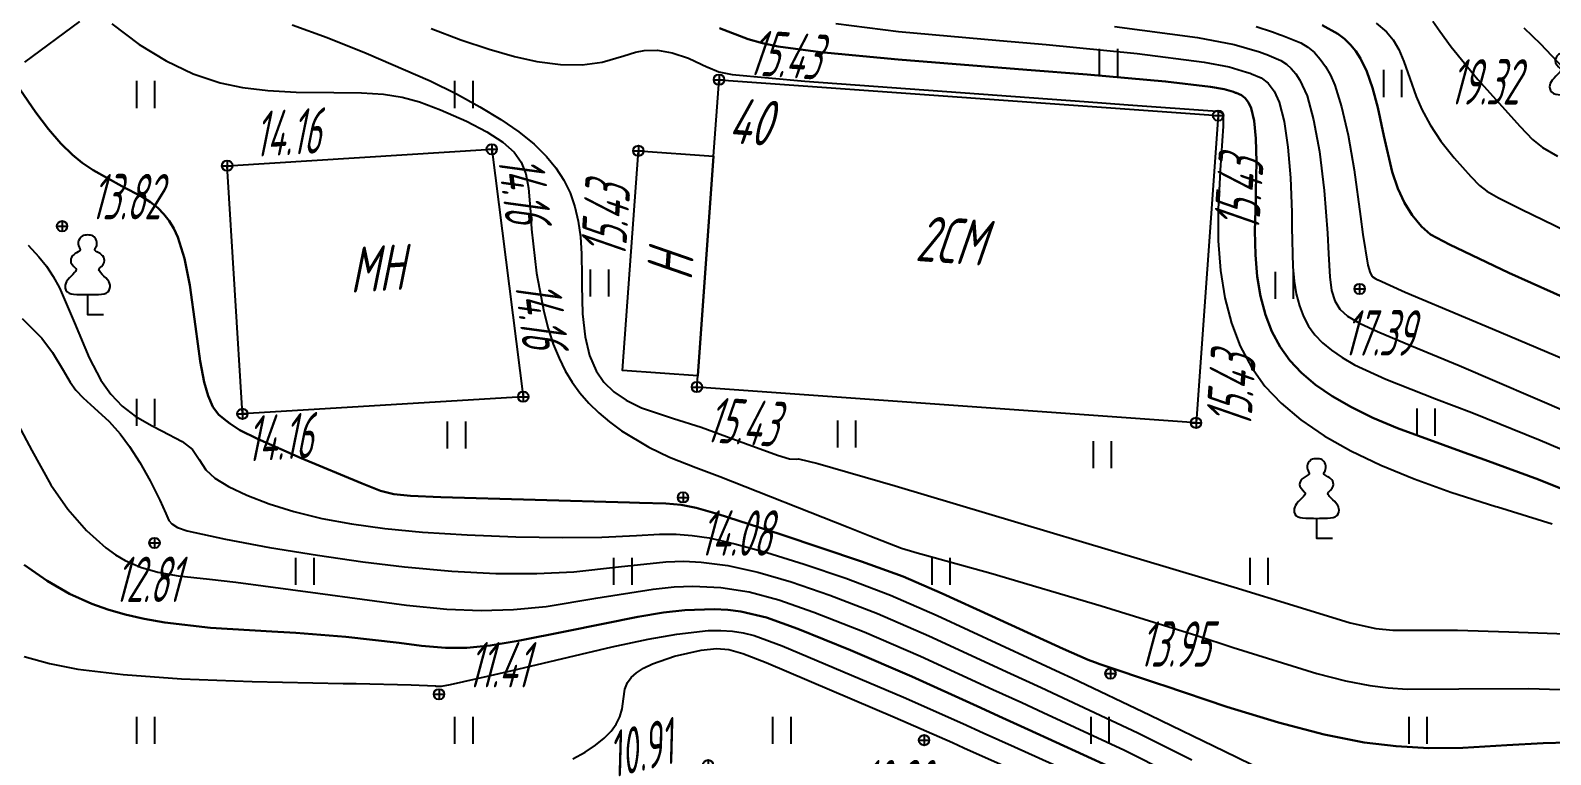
# Model space of a CAD drawing. Extents: x 1233805 to 1234355, y 654698 to 655114.
# Drawn here: x 1234131.59 to 1234165.05, y 655054.87 to 655070.82 of the extents above; entities that cross this region are included whole.
import ezdxf

# ---------------------------------------------------------------- set-up
doc = ezdxf.new("R2010")
doc.units = 0
doc.linetypes.add('ИИDash_15_15', pattern=[3, 1.5, -1.5])
for name, color, linetype, lineweight in [('ИИ_ГОРИЗОНТАЛИ_ОСН', 32, 'Continuous', 25), ('ИИ_ГОРИЗОНТАЛИ_УТОЛЩ', 32, 'Continuous', 30), ('ИИ_ДОРОГИ_АД', 7, 'Continuous', 25), ('ИИ_ОТМЕТКИ', 7, 'Continuous', 25), ('ИИ_СТРОЕНИЕ', 7, 'Continuous', 25), ('ИИ_УГОДЬЯ', 7, 'Continuous', 25)]:
    doc.layers.add(name, color=color, linetype=linetype, lineweight=lineweight)
doc.styles.add('VNIPISIMPLEXCUR', font='simplex.shx', dxfattribs={"width": 0.8, "oblique": 15})
doc.styles.add('ГОСТ 2.304 КУРСИВ', font='cs_gost2304.shx', dxfattribs={"oblique": 15})

# ---------------------------------------------------------------- blocks, each defined once
blk = doc.blocks.new('ИИ05401')
at = {"color": 0, "linetype": 'Continuous', "lineweight": 25}
for points in [[(-0.4, 1.2), (-0.4, 0)], [(0.4, 1.2), (0.4, 0)]]:
    blk.add_lwpolyline(points, dxfattribs=at)
blk = doc.blocks.new('ИИ053881')
at = {"color": 0, "linetype": 'Continuous', "lineweight": 25}
blk.add_lwpolyline([(0, 0.875), (0.129, 0.876), (0.342, 0.878), (0.479, 0.882), (0.614, 0.891), (0.726, 0.907), (0.816, 0.94), (0.906, 1), (0.956, 1.071), (0.983, 1.151), (0.991, 1.231), (0.986, 1.295), (0.963, 1.379), (0.932, 1.445), (0.884, 1.516), (0.798, 1.61), (0.719, 1.692), (0.646, 1.766), (0.575, 1.842), (0.536, 1.889), (0.511, 1.929), (0.501, 1.967), (0.504, 1.992), (0.518, 2.017), (0.545, 2.049), (0.608, 2.115), (0.679, 2.198), (0.732, 2.29), (0.745, 2.372), (0.736, 2.444), (0.709, 2.515), (0.672, 2.575), (0.633, 2.617), (0.596, 2.646), (0.548, 2.678), (0.495, 2.709), (0.408, 2.76), (0.363, 2.789), (0.336, 2.812), (0.324, 2.831), (0.321, 2.846), (0.325, 2.865), (0.335, 2.89), (0.353, 2.928), (0.372, 2.968), (0.4, 3.034), (0.413, 3.103), (0.412, 3.19), (0.398, 3.247), (0.363, 3.319), (0.32, 3.377), (0.284, 3.414), (0.246, 3.444), (0.181, 3.476), (0.125, 3.489), (0.07, 3.496), (0, 3.5), (-0.07, 3.496), (-0.125, 3.489), (-0.181, 3.476), (-0.246, 3.444), (-0.284, 3.414), (-0.32, 3.377), (-0.363, 3.319), (-0.398, 3.247), (-0.412, 3.19), (-0.413, 3.103), (-0.4, 3.034), (-0.372, 2.968), (-0.353, 2.928), (-0.335, 2.89), (-0.325, 2.865), (-0.321, 2.846), (-0.324, 2.831), (-0.336, 2.812), (-0.363, 2.789), (-0.408, 2.76), (-0.495, 2.709), (-0.548, 2.678), (-0.596, 2.646), (-0.633, 2.617), (-0.672, 2.575), (-0.709, 2.515), (-0.736, 2.444), (-0.745, 2.372), (-0.732, 2.29), (-0.679, 2.198), (-0.608, 2.115), (-0.545, 2.049), (-0.518, 2.017), (-0.504, 1.992), (-0.501, 1.967), (-0.511, 1.929), (-0.536, 1.889), (-0.575, 1.842), (-0.646, 1.766), (-0.719, 1.692), (-0.798, 1.61), (-0.884, 1.516), (-0.932, 1.445), (-0.963, 1.379), (-0.986, 1.295), (-0.991, 1.231), (-0.983, 1.151), (-0.956, 1.071), (-0.906, 1), (-0.816, 0.94), (-0.726, 0.907), (-0.614, 0.891), (-0.479, 0.882), (-0.342, 0.878), (-0.129, 0.876)], close=True, dxfattribs=at)
blk.add_lwpolyline([(0, 0.875), (0, 0), (0.7, 0)], dxfattribs=at)
blk = doc.blocks.new('PICKET')
at = {"color": 0, "linetype": 'Continuous', "lineweight": 25}
for p, q in [((-0.23, 0), (0.23, 0)), ((0, 0.23), (0, -0.23))]:
    blk.add_line(p, q, dxfattribs=at)
blk.add_circle((0, 0), 0.23, dxfattribs=at)
at = {"color": 0, "linetype": 'Continuous', "style": 'VNIPISIMPLEXCUR', "oblique": 15, "width": 0.8}
blk.add_attdef('OTMETKA', (1.25, 0.3), '', height=2, dxfattribs=at)
at = {"color": 8, "linetype": 'Continuous', "style": 'VNIPISIMPLEXCUR', "oblique": 15, "width": 0.8, "flags": 1}
blk.add_attdef('NOMER', (1.25, -2.7), '', height=2, dxfattribs=at)

msp = doc.modelspace()

# ---------------------------------------------------------------- linework, layer by layer
at = {"layer": 'ИИ_ГОРИЗОНТАЛИ_ОСН', "flags": 128}
for points, elevation in [([(1234133.387, 655070.962), (1234133.985, 655070.512), (1234134.581, 655070.146), (1234135.176, 655069.864), (1234135.767, 655069.667), (1234136.257, 655069.564), (1234136.814, 655069.496), (1234137.441, 655069.461), (1234138.266, 655069.451), (1234138.875, 655069.445), (1234139.362, 655069.413), (1234139.774, 655069.347), (1234140.155, 655069.243), (1234140.615, 655069.068), (1234141.188, 655068.819), (1234141.638, 655068.587), (1234141.988, 655068.36), (1234142.238, 655068.138), (1234142.394, 655067.919), (1234142.495, 655067.663), (1234142.554, 655067.343), (1234142.596, 655066.821), (1234142.623, 655066.44), (1234142.73, 655065.473), (1234142.889, 655064.63), (1234142.988, 655064.255), (1234143.1, 655063.912), (1234143.226, 655063.601), (1234143.363, 655063.323), (1234143.513, 655063.076), (1234143.686, 655062.84), (1234143.882, 655062.615), (1234144.1, 655062.4), (1234144.339, 655062.198), (1234144.6, 655062.005), (1234145.205, 655061.642), (1234145.654, 655061.423), (1234146.237, 655061.195), (1234146.767, 655060.995), (1234149.59, 655059.882), (1234150.063, 655059.694), (1234150.765, 655059.419), (1234151.036, 655059.337), (1234151.052, 655059.333), (1234152.727, 655058.868), (1234155.156, 655058.147), (1234157.261, 655057.494), (1234158.064, 655057.235), (1234159.905, 655056.662), (1234160.533, 655056.502), (1234161.07, 655056.396), (1234161.47, 655056.345), (1234161.889, 655056.317), (1234163.03, 655056.32), (1234164.56, 655056.33), (1234165.954, 655056.289)], 14.5), ([(1234137.354, 655070.945), (1234138.125, 655070.66), (1234138.984, 655070.318), (1234140.386, 655069.707), (1234140.967, 655069.421), (1234141.484, 655069.14), (1234141.943, 655068.861), (1234142.34, 655068.586), (1234142.676, 655068.313), (1234142.951, 655068.043), (1234143.156, 655067.792), (1234143.328, 655067.524), (1234143.467, 655067.24), (1234143.575, 655066.936), (1234143.65, 655066.619), (1234143.699, 655066.275), (1234143.722, 655065.898), (1234143.726, 655065.401), (1234143.725, 655065.206), (1234143.745, 655064.579), (1234143.801, 655064.073), (1234143.898, 655063.66), (1234144.039, 655063.327), (1234144.209, 655063.078), (1234144.43, 655062.862), (1234144.704, 655062.676), (1234145.04, 655062.513), (1234145.741, 655062.275), (1234146.35, 655062.081), (1234147.326, 655061.725), (1234148.031, 655061.466), (1234148.298, 655061.389), (1234148.45, 655061.381), (1234148.498, 655061.384), (1234148.922, 655061.285), (1234150.621, 655060.789), (1234158.082, 655058.561), (1234159.469, 655058.133), (1234160.638, 655057.779), (1234161.198, 655057.649), (1234161.576, 655057.612), (1234162.121, 655057.611), (1234162.996, 655057.611), (1234164.124, 655057.575), (1234165.609, 655057.529)], 15), ([(1234140.41, 655070.859), (1234141.068, 655070.612), (1234141.687, 655070.405), (1234142.247, 655070.245), (1234142.734, 655070.135), (1234143.259, 655070.066), (1234143.736, 655070.062), (1234144.171, 655070.123), (1234144.65, 655070.259), (1234144.91, 655070.339), (1234145.097, 655070.376), (1234145.391, 655070.382), (1234145.718, 655070.324), (1234146.073, 655070.205), (1234146.491, 655070.013), (1234146.501, 655070.008), (1234146.741, 655069.906), (1234147.032, 655069.847), (1234148.632, 655069.704), (1234154.784, 655069.254), (1234155.753, 655069.184), (1234157.708, 655069.038), (1234157.781, 655069.022), (1234157.788, 655069.02), (1234157.79, 655069.019), (1234157.837, 655068.971), (1234157.838, 655068.713), (1234157.776, 655067.744), (1234157.775, 655067.723), (1234157.73, 655066.881), (1234157.732, 655066.184), (1234157.78, 655065.534), (1234157.875, 655064.934), (1234158.021, 655064.375), (1234158.217, 655063.864), (1234158.463, 655063.402), (1234158.758, 655062.989), (1234159.116, 655062.609), (1234159.551, 655062.244), (1234160.063, 655061.894), (1234160.652, 655061.56), (1234161.308, 655061.245), (1234162.042, 655060.943), (1234162.85, 655060.655), (1234163.844, 655060.339), (1234163.878, 655060.329), (1234165.083, 655059.952)], 15.5), ([(1234149.319, 655070.972), (1234150.699, 655070.798), (1234152.92, 655070.595), (1234153.947, 655070.507), (1234155.946, 655070.308), (1234157.42, 655070.119), (1234157.974, 655070.016), (1234158.355, 655069.903), (1234158.435, 655069.875), (1234158.466, 655069.865), (1234158.677, 655069.777), (1234158.833, 655069.656), (1234158.964, 655069.479), (1234159.07, 655069.241), (1234159.181, 655068.817), (1234159.267, 655068.252), (1234159.325, 655067.571), (1234159.35, 655066.817), (1234159.351, 655066.48), (1234159.37, 655065.616), (1234159.401, 655065.298), (1234159.449, 655065.017), (1234159.518, 655064.756), (1234159.609, 655064.521), (1234159.722, 655064.308), (1234159.859, 655064.118), (1234160.023, 655063.944), (1234160.221, 655063.778), (1234160.456, 655063.617), (1234160.734, 655063.458), (1234161.422, 655063.139), (1234162.535, 655062.703), (1234163.316, 655062.404), (1234164.817, 655061.795), (1234166.981, 655060.878)], 16.5), ([(1234155.446, 655070.904), (1234157.276, 655070.66), (1234158.085, 655070.509), (1234158.642, 655070.344), (1234158.759, 655070.302), (1234158.803, 655070.287), (1234159.112, 655070.159), (1234159.232, 655070.079), (1234159.339, 655069.983), (1234159.44, 655069.864), (1234159.531, 655069.724), (1234159.686, 655069.376), (1234159.831, 655068.852), (1234159.957, 655068.154), (1234160.062, 655067.295), (1234160.136, 655066.353), (1234160.159, 655065.901), (1234160.187, 655065.395), (1234160.228, 655065.093), (1234160.299, 655064.863), (1234160.409, 655064.682), (1234160.578, 655064.527), (1234160.838, 655064.373), (1234161.234, 655064.19), (1234161.984, 655063.877), (1234163.035, 655063.441), (1234165.494, 655062.384)], 17), ([(1234158.57, 655070.905), (1234158.929, 655070.784), (1234159.083, 655070.729), (1234159.148, 655070.708), (1234159.551, 655070.544), (1234159.707, 655070.447), (1234159.847, 655070.331), (1234159.977, 655070.189), (1234160.095, 655070.023), (1234160.201, 655069.833), (1234160.296, 655069.617), (1234160.448, 655069.139), (1234160.59, 655068.514), (1234160.721, 655067.749), (1234160.862, 655066.723), (1234160.914, 655066.327), (1234161.025, 655065.653), (1234161.072, 655065.482), (1234161.117, 655065.404), (1234161.197, 655065.353), (1234161.245, 655065.329), (1234161.252, 655065.326), (1234161.845, 655065.058), (1234163.172, 655064.498), (1234163.764, 655064.251), (1234167.492, 655062.674)], 17.5), ([(1234161.208, 655070.981), (1234161.435, 655070.788), (1234161.578, 655070.612), (1234161.703, 655070.396), (1234161.816, 655070.137), (1234161.949, 655069.759), (1234162.087, 655069.366), (1234162.209, 655069.08), (1234162.394, 655068.741), (1234162.634, 655068.383), (1234162.926, 655068.01), (1234163.288, 655067.601), (1234163.479, 655067.405), (1234163.646, 655067.278), (1234163.899, 655067.133), (1234164.397, 655066.883), (1234166.376, 655065.921)], 18.5), ([(1234162.456, 655071.025), (1234162.611, 655070.804), (1234162.856, 655070.457), (1234163.447, 655069.736), (1234164.373, 655068.7), (1234164.646, 655068.416), (1234164.871, 655068.24), (1234165.199, 655068.051)], 19), ([(1234164.455, 655070.877), (1234164.827, 655070.523), (1234165.68, 655069.613)], 19.5), ([(1234131.54, 655066.093), (1234131.781, 655065.832), (1234131.947, 655065.626), (1234132.095, 655065.404), (1234132.231, 655065.152), (1234132.563, 655064.378), (1234132.887, 655063.611), (1234133.142, 655063.12), (1234133.362, 655062.808), (1234133.613, 655062.546), (1234133.9, 655062.327), (1234134.269, 655062.116), (1234134.487, 655062.005), (1234134.931, 655061.769), (1234135.163, 655061.59), (1234135.308, 655061.372), (1234135.455, 655061.141), (1234135.65, 655060.959), (1234135.95, 655060.774), (1234136.358, 655060.583), (1234136.847, 655060.396), (1234137.387, 655060.228), (1234138.003, 655060.075), (1234138.658, 655059.952), (1234139.389, 655059.853), (1234140.222, 655059.775), (1234141.205, 655059.712), (1234142.274, 655059.67), (1234143.301, 655059.652), (1234144.167, 655059.661), (1234144.932, 655059.699), (1234145.439, 655059.725), (1234145.803, 655059.725), (1234146.158, 655059.699), (1234146.528, 655059.644), (1234147.097, 655059.518), (1234147.796, 655059.326), (1234148.618, 655059.069), (1234149.535, 655058.757), (1234150.523, 655058.385), (1234151.549, 655057.935), (1234153.636, 655056.969), (1234154.256, 655056.68), (1234154.509, 655056.563), (1234156.231, 655055.745), (1234157.867, 655054.949), (1234160.216, 655053.809)], 13.5), ([(1234131.414, 655064.478), (1234131.841, 655064.04), (1234132.075, 655063.731), (1234132.313, 655063.337), (1234132.469, 655063.074), (1234132.595, 655062.897), (1234132.752, 655062.727), (1234132.996, 655062.506), (1234133.322, 655062.207), (1234133.565, 655061.94), (1234133.776, 655061.655), (1234133.999, 655061.306), (1234134.227, 655060.899), (1234134.437, 655060.48), (1234134.569, 655060.18), (1234134.637, 655060.029), (1234134.702, 655059.952), (1234134.826, 655059.878), (1234135.041, 655059.805), (1234135.882, 655059.616), (1234136.857, 655059.436), (1234137.911, 655059.263), (1234138.911, 655059.119), (1234139.824, 655059.008), (1234140.865, 655058.913), (1234141.838, 655058.864), (1234142.736, 655058.859), (1234143.554, 655058.9), (1234144.537, 655059.01), (1234145.573, 655059.12), (1234145.973, 655059.131), (1234146.351, 655059.115), (1234146.939, 655059.037), (1234147.599, 655058.892), (1234148.333, 655058.679), (1234149.184, 655058.385), (1234150.232, 655057.98), (1234151.363, 655057.487), (1234153.162, 655056.659), (1234153.832, 655056.349), (1234154.198, 655056.181), (1234155.959, 655055.353), (1234157.15, 655054.763)], 13), ([(1234131.32, 655062.134), (1234131.625, 655061.573), (1234132.045, 655060.814), (1234132.418, 655060.281), (1234132.83, 655059.809), (1234133.254, 655059.428), (1234133.466, 655059.276), (1234133.676, 655059.151), (1234134.014, 655059.001), (1234134.397, 655058.891), (1234134.847, 655058.812), (1234135.532, 655058.735), (1234136.112, 655058.673), (1234137.921, 655058.427), (1234139.871, 655058.162), (1234140.755, 655058.078), (1234141.512, 655058.047), (1234142.223, 655058.067), (1234142.942, 655058.138), (1234144.037, 655058.317), (1234145.295, 655058.52), (1234145.762, 655058.567), (1234146.173, 655058.586), (1234146.787, 655058.557), (1234147.41, 655058.457), (1234148.059, 655058.285), (1234148.834, 655058.014), (1234149.939, 655057.575), (1234151.177, 655057.039), (1234152.775, 655056.31), (1234153.407, 655056.019), (1234153.877, 655055.804), (1234155.667, 655054.973), (1234156.675, 655054.467)], 12.5), ([(1234131.452, 655057.033), (1234132.01, 655056.877), (1234132.639, 655056.755), (1234133.635, 655056.636), (1234134.918, 655056.545), (1234136.471, 655056.482), (1234138.478, 655056.442), (1234138.76, 655056.437), (1234139.975, 655056.412), (1234140.508, 655056.386), (1234140.521, 655056.384), (1234140.642, 655056.384), (1234140.837, 655056.415), (1234141.717, 655056.615), (1234142.191, 655056.73), (1234144.397, 655057.249), (1234145.19, 655057.415), (1234145.819, 655057.527), (1234146.506, 655057.604), (1234146.786, 655057.61), (1234147.042, 655057.593), (1234147.277, 655057.556), (1234147.517, 655057.496), (1234148.133, 655057.27), (1234150.805, 655056.143), (1234152.114, 655055.559), (1234152.558, 655055.357), (1234153.252, 655055.044), (1234155.082, 655054.213)], 11.5), ([(1234143.528, 655054.781), (1234143.8, 655054.93), (1234144.03, 655055.081), (1234144.221, 655055.234), (1234144.374, 655055.39), (1234144.486, 655055.547), (1234144.566, 655055.71), (1234144.615, 655055.884), (1234144.646, 655056.106), (1234144.677, 655056.319), (1234144.731, 655056.462), (1234144.813, 655056.572), (1234144.932, 655056.677), (1234145.087, 655056.777), (1234145.279, 655056.872), (1234145.769, 655057.043), (1234146.354, 655057.175), (1234146.692, 655057.214), (1234146.962, 655057.191), (1234147.269, 655057.103), (1234147.783, 655056.899), (1234150.619, 655055.695), (1234151.881, 655055.14), (1234152.134, 655055.026), (1234153.335, 655054.487)], 11)]:
    msp.add_lwpolyline(points, dxfattribs=dict(at, elevation=elevation))
at = {"layer": 'ИИ_ГОРИЗОНТАЛИ_УТОЛЩ', "flags": 128}
for points, elevation in [([(1234146.754, 655070.869), (1234147.388, 655070.623), (1234147.701, 655070.536), (1234148.045, 655070.464), (1234148.976, 655070.338), (1234150.691, 655070.176), (1234153.52, 655069.95), (1234154.85, 655069.845), (1234156.573, 655069.695), (1234157.564, 655069.578), (1234157.863, 655069.524), (1234158.068, 655069.463), (1234158.112, 655069.447), (1234158.128, 655069.442), (1234158.242, 655069.394), (1234158.326, 655069.33), (1234158.397, 655069.234), (1234158.454, 655069.106), (1234158.52, 655068.827), (1234158.559, 655068.44), (1234158.573, 655067.929), (1234158.563, 655067.28), (1234158.556, 655067.088), (1234158.54, 655066.407), (1234158.551, 655065.881), (1234158.592, 655065.4), (1234158.664, 655064.965), (1234158.772, 655064.558), (1234158.915, 655064.188), (1234159.094, 655063.853), (1234159.309, 655063.554), (1234159.565, 655063.281), (1234159.875, 655063.019), (1234160.241, 655062.767), (1234160.665, 655062.524), (1234161.137, 655062.292), (1234161.679, 655062.06), (1234163.146, 655061.524), (1234163.597, 655061.366), (1234164.777, 655060.93), (1234166.221, 655060.354)], 16), ([(1234160.019, 655070.935), (1234160.364, 655070.746), (1234160.513, 655070.631), (1234160.646, 655070.503), (1234160.763, 655070.36), (1234160.866, 655070.203), (1234161.003, 655069.917), (1234161.129, 655069.558), (1234161.245, 655069.121), (1234161.379, 655068.501), (1234161.561, 655067.704), (1234161.683, 655067.339), (1234161.829, 655067.02), (1234161.998, 655066.748), (1234162.202, 655066.502), (1234162.401, 655066.326), (1234162.821, 655066.106), (1234164.13, 655065.48), (1234165.601, 655064.82)], 18), ([(1234131.362, 655069.526), (1234131.714, 655069.013), (1234131.993, 655068.641), (1234132.26, 655068.33), (1234132.516, 655068.079), (1234132.729, 655067.906), (1234132.97, 655067.742), (1234133.607, 655067.393), (1234134.05, 655067.156), (1234134.238, 655067.034), (1234134.394, 655066.91), (1234134.528, 655066.776), (1234134.645, 655066.627), (1234134.748, 655066.457), (1234134.838, 655066.264), (1234134.986, 655065.796), (1234135.101, 655065.209), (1234135.226, 655064.297), (1234135.329, 655063.54), (1234135.415, 655063.077), (1234135.502, 655062.772), (1234135.608, 655062.533), (1234135.733, 655062.361), (1234135.889, 655062.236), (1234135.917, 655062.217), (1234135.982, 655062.168), (1234136.201, 655062.021), (1234136.593, 655061.824), (1234137.554, 655061.4), (1234138.892, 655060.84), (1234139.296, 655060.685), (1234139.589, 655060.612), (1234139.957, 655060.572), (1234140.621, 655060.542), (1234144.779, 655060.423), (1234144.994, 655060.419), (1234145.577, 655060.403), (1234145.915, 655060.372), (1234146.241, 655060.307), (1234146.706, 655060.173), (1234148.111, 655059.722), (1234149.885, 655059.128), (1234150.798, 655058.799), (1234151.658, 655058.422), (1234152.749, 655057.921), (1234154.316, 655057.203), (1234154.867, 655056.958), (1234155.09, 655056.879), (1234155.103, 655056.876), (1234156.441, 655056.428), (1234156.538, 655056.394), (1234157.922, 655055.924), (1234159.055, 655055.578), (1234160.066, 655055.316), (1234160.942, 655055.143), (1234161.644, 655055.057), (1234162.364, 655055.019), (1234163.114, 655055.027), (1234164.086, 655055.082), (1234164.883, 655055.13), (1234165.429, 655055.144)], 14), ([(1234131.452, 655059.051), (1234131.961, 655058.703), (1234132.456, 655058.418), (1234132.942, 655058.196), (1234133.296, 655058.069), (1234133.681, 655057.959), (1234134.099, 655057.863), (1234134.552, 655057.783), (1234135.556, 655057.666), (1234136.902, 655057.583), (1234137.436, 655057.555), (1234138.532, 655057.471), (1234139.704, 655057.334), (1234140.196, 655057.273), (1234140.728, 655057.228), (1234141.194, 655057.229), (1234141.71, 655057.276), (1234142.329, 655057.376), (1234143.395, 655057.596), (1234144.96, 655057.911), (1234145.524, 655058.001), (1234145.996, 655058.056), (1234146.642, 655058.078), (1234146.938, 655058.061), (1234147.225, 655058.023), (1234147.788, 655057.89), (1234148.483, 655057.642), (1234149.643, 655057.171), (1234150.991, 655056.591), (1234152.426, 655055.942), (1234152.983, 655055.688), (1234153.551, 655055.43), (1234155.374, 655054.593)], 12)]:
    msp.add_lwpolyline(points, dxfattribs=dict(at, elevation=elevation))
at = {"layer": 'ИИ_ДОРОГИ_АД', "linetype": 'ИИDash_15_15', "flags": 128}
msp.add_lwpolyline([(1234149.635, 654921.668), (1234149.754, 654921.13), (1234150.146, 654920.593), (1234150.836, 654920.465), (1234152.087, 654920.881), (1234162.484, 654929.793), (1234163.045, 654929.995), (1234164.574, 654930.213), (1234165.078, 654930.55), (1234165.161, 654931.222), (1234163.581, 654935.835), (1234162.355, 654938.848), (1234158.875, 654947.212), (1234157.496, 654949.672), (1234154.325, 654953.284), (1234152.827, 654955.53), (1234151.49, 654958.433), (1234150.956, 654960.16), (1234150.603, 654963.557), (1234151, 654969.058), (1234150.845, 654972.94), (1234149.764, 654976.479), (1234148.018, 654981.63), (1234143.529, 654990.763), (1234140.432, 654996.939), (1234138.794, 655001.505), (1234135.373, 655010.163), (1234132.771, 655016.611), (1234131.197, 655022.879), (1234130.954, 655026.242), (1234128.805, 655037.406), (1234128.25, 655044.519), (1234127.548, 655055.305), (1234126.662, 655059.355), (1234126.839, 655067.454), (1234126.984, 655069.624), (1234127.974, 655071.322), (1234129.601, 655072.489), (1234132.183, 655074.257), (1234133.846, 655076.485), (1234134.667, 655078.409), (1234137.588, 655077.858), (1234137.66, 655077.059), (1234137.66, 655075.087), (1234136.817, 655071.851), (1234134.933, 655071.962), (1234132.803, 655071.112), (1234130.675, 655069.539), (1234130.01, 655067.921), (1234129.564, 655065.209), (1234129.497, 655062.129), (1234130.429, 655055.517), (1234131.007, 655052.119), (1234131.295, 655049.748), (1234131.203, 655046.987), (1234131.045, 655041.89), (1234131.686, 655035.66), (1234132.101, 655033.679), (1234133.917, 655031.528), (1234135.844, 655030.833), (1234137.144, 655030.855), (1234138.699, 655031.051), (1234139.057, 655028.25), (1234137.018, 655027.399), (1234135.269, 655026.054), (1234134.571, 655024.637), (1234134.481, 655023.27), (1234134.502, 655020.729), (1234136.715, 655013.043), (1234141.134, 655003.131), (1234145.015, 654994.038), (1234147.997, 654987.279), (1234150.196, 654982.328), (1234151.227, 654982.278)], dxfattribs=at)
at = {"layer": 'ИИ_СТРОЕНИЕ'}
for points in [[(1234146.746, 655069.734), (1234157.73, 655068.944), (1234157.243, 655062.179), (1234146.26, 655062.968), (1234146.277, 655063.211), (1234146.625, 655068.05)], [(1234135.923, 655067.841), (1234141.744, 655068.203), (1234142.438, 655062.755), (1234136.257, 655062.377)], [(1234144.971, 655068.168), (1234146.625, 655068.05), (1234146.277, 655063.211), (1234144.624, 655063.33)]]:
    msp.add_lwpolyline(points, close=True, dxfattribs=at)

# ---------------------------------------------------------------- block references
at = {"layer": 'ИИ_ОТМЕТКИ'}
ref = msp.add_blockref('PICKET', (1234146.746, 655069.734, 15.43), dxfattribs=dict(at, xscale=0.5, yscale=0.5, zscale=0.5))
ref.add_attrib('OTMETKA', '15.43', (1234147.38, 655069.839, 15.43), dxfattribs={"layer": '0', "color": 0, "linetype": 'Continuous', "height": 1, "rotation": 355.8895, "style": 'ГОСТ 2.304 КУРСИВ', "oblique": 15, "width": 0.65})
ref = msp.add_blockref('PICKET', (1234165.521, 655068.963, 19.325), dxfattribs=dict(at, xscale=0.5, yscale=0.5, zscale=0.5))
ref.add_attrib('OTMETKA', '19.32', (1234162.818, 655069.186, 19.325), dxfattribs={"layer": '0', "color": 0, "linetype": 'Continuous', "height": 1, "style": 'ГОСТ 2.304 КУРСИВ', "oblique": 15, "width": 0.65})
ref = msp.add_blockref('PICKET', (1234135.923, 655067.841, 14.16), dxfattribs=dict(at, xscale=0.5, yscale=0.5, zscale=0.5))
ref.add_attrib('OTMETKA', '14.16', (1234136.537, 655068.029, 14.16), dxfattribs={"layer": '0', "color": 0, "linetype": 'Continuous', "height": 1, "rotation": 3.5571, "style": 'ГОСТ 2.304 КУРСИВ', "oblique": 15, "width": 0.65})
ref = msp.add_blockref('PICKET', (1234157.73, 655068.944, 15.43), dxfattribs=dict(at, xscale=0.5, yscale=0.5, zscale=0.5))
ref.add_attrib('OTMETKA', '15.43', (1234158.627, 655066.398, 15.43), dxfattribs={"layer": '0', "color": 0, "linetype": 'Continuous', "height": 1, "rotation": 85.8895, "style": 'ГОСТ 2.304 КУРСИВ', "oblique": 15, "width": 0.65})
ref = msp.add_blockref('PICKET', (1234141.744, 655068.203, 14.16), dxfattribs=dict(at, xscale=0.5, yscale=0.5, zscale=0.5))
ref.add_attrib('OTMETKA', '14.16', (1234141.877, 655067.989, 14.16), dxfattribs={"layer": '0', "color": 0, "linetype": 'Continuous', "height": 1, "rotation": 277.2595, "style": 'ГОСТ 2.304 КУРСИВ', "oblique": 15, "width": 0.65})
ref = msp.add_blockref('PICKET', (1234144.971, 655068.168, 15.43), dxfattribs=dict(at, xscale=0.5, yscale=0.5, zscale=0.5))
ref.add_attrib('OTMETKA', '15.43', (1234144.689, 655065.817, 15.43), dxfattribs={"layer": '0', "color": 0, "linetype": 'Continuous', "height": 1, "rotation": 85.8895, "style": 'ГОСТ 2.304 КУРСИВ', "oblique": 15, "width": 0.65})
ref = msp.add_blockref('PICKET', (1234132.289, 655066.508, 13.824), dxfattribs=dict(at, xscale=0.5, yscale=0.5, zscale=0.5))
ref.add_attrib('OTMETKA', '13.82', (1234132.914, 655066.658, 13.824), dxfattribs={"layer": '0', "color": 0, "linetype": 'Continuous', "height": 1, "style": 'ГОСТ 2.304 КУРСИВ', "oblique": 15, "width": 0.65})
ref = msp.add_blockref('PICKET', (1234160.844, 655065.128, 17.385), dxfattribs=dict(at, xscale=0.5, yscale=0.5, zscale=0.5))
ref.add_attrib('OTMETKA', '17.39', (1234160.482, 655063.659, 17.385), dxfattribs={"layer": '0', "color": 0, "linetype": 'Continuous', "height": 1, "style": 'ГОСТ 2.304 КУРСИВ', "oblique": 15, "width": 0.65})
ref = msp.add_blockref('PICKET', (1234142.438, 655062.755, 14.16), dxfattribs=dict(at, xscale=0.5, yscale=0.5, zscale=0.5))
ref.add_attrib('OTMETKA', '14.16', (1234142.25, 655065.234, 14.16), dxfattribs={"layer": '0', "color": 0, "linetype": 'Continuous', "height": 1, "rotation": 277.2595, "style": 'ГОСТ 2.304 КУРСИВ', "oblique": 15, "width": 0.65})
ref = msp.add_blockref('PICKET', (1234157.243, 655062.179, 15.43), dxfattribs=dict(at, xscale=0.5, yscale=0.5, zscale=0.5))
ref.add_attrib('OTMETKA', '15.43', (1234158.453, 655062.076, 15.43), dxfattribs={"layer": '0', "color": 0, "linetype": 'Continuous', "height": 1, "rotation": 85.8895, "style": 'ГОСТ 2.304 КУРСИВ', "oblique": 15, "width": 0.65})
ref = msp.add_blockref('PICKET', (1234146.26, 655062.968, 15.43), dxfattribs=dict(at, xscale=0.5, yscale=0.5, zscale=0.5))
ref.add_attrib('OTMETKA', '15.43', (1234146.44, 655061.758, 15.43), dxfattribs={"layer": '0', "color": 0, "linetype": 'Continuous', "height": 1, "rotation": 355.8895, "style": 'ГОСТ 2.304 КУРСИВ', "oblique": 15, "width": 0.65})
ref = msp.add_blockref('PICKET', (1234136.257, 655062.377, 14.157), dxfattribs=dict(at, xscale=0.5, yscale=0.5, zscale=0.5))
ref.add_attrib('OTMETKA', '14.16', (1234136.362, 655061.323, 14.157), dxfattribs={"layer": '0', "color": 0, "linetype": 'Continuous', "height": 1, "rotation": 3.4989, "style": 'ГОСТ 2.304 КУРСИВ', "oblique": 15, "width": 0.65})
ref = msp.add_blockref('PICKET', (1234145.954, 655060.537, 14.081), dxfattribs=dict(at, xscale=0.5, yscale=0.5, zscale=0.5))
ref.add_attrib('OTMETKA', '14.08', (1234146.317, 655059.253, 14.081), dxfattribs={"layer": '0', "color": 0, "linetype": 'Continuous', "height": 1, "style": 'ГОСТ 2.304 КУРСИВ', "oblique": 15, "width": 0.65})
ref = msp.add_blockref('PICKET', (1234134.324, 655059.535, 12.807), dxfattribs=dict(at, xscale=0.5, yscale=0.5, zscale=0.5))
ref.add_attrib('OTMETKA', '12.81', (1234133.436, 655058.233, 12.807), dxfattribs={"layer": '0', "color": 0, "linetype": 'Continuous', "height": 1, "style": 'ГОСТ 2.304 КУРСИВ', "oblique": 15, "width": 0.65})
ref = msp.add_blockref('PICKET', (1234155.361, 655056.659, 13.952), dxfattribs=dict(at, xscale=0.5, yscale=0.5, zscale=0.5))
ref.add_attrib('OTMETKA', '13.95', (1234155.986, 655056.809, 13.952), dxfattribs={"layer": '0', "color": 0, "linetype": 'Continuous', "height": 1, "style": 'ГОСТ 2.304 КУРСИВ', "oblique": 15, "width": 0.65})
ref = msp.add_blockref('PICKET', (1234140.584, 655056.203, 11.41), dxfattribs=dict(at, xscale=0.5, yscale=0.5, zscale=0.5))
ref.add_attrib('OTMETKA', '11.41', (1234141.209, 655056.353, 11.41), dxfattribs={"layer": '0', "color": 0, "linetype": 'Continuous', "height": 1, "style": 'ГОСТ 2.304 КУРСИВ', "oblique": 15, "width": 0.65})
ref = msp.add_blockref('PICKET', (1234146.505, 655054.642, 10.906), dxfattribs=dict(at, xscale=0.5, yscale=0.5, zscale=0.5))
ref.add_attrib('OTMETKA', '10.91', (1234144.406, 655054.358, 10.906), dxfattribs={"layer": '0', "color": 0, "linetype": 'Continuous', "height": 1, "rotation": 13.5043, "style": 'ГОСТ 2.304 КУРСИВ', "oblique": 15, "width": 0.65})
ref = msp.add_blockref('PICKET', (1234151.259, 655055.193, 10.8), dxfattribs=dict(at, xscale=0.5, yscale=0.5, zscale=0.5))
ref.add_attrib('OTMETKA', '10.80', (1234149.831, 655053.756, 10.8), dxfattribs={"layer": '0', "color": 0, "linetype": 'Continuous', "height": 1, "style": 'ГОСТ 2.304 КУРСИВ', "oblique": 15, "width": 0.65})
at = {"layer": 'ИИ_УГОДЬЯ', "xscale": 0.5, "yscale": 0.5, "zscale": 0.5}
for name, p in [('ИИ053881', (1234165.521, 655068.963, -11.67)), ('ИИ05401', (1234155.312, 655069.811)), ('ИИ05401', (1234161.566, 655069.352)), ('ИИ05401', (1234134.126, 655069.11)), ('ИИ05401', (1234141.126, 655069.11)), ('ИИ053881', (1234132.851, 655064.565, -11.67)), ('ИИ05401', (1234144.112, 655064.958)), ('ИИ05401', (1234159.182, 655064.907)), ('ИИ05401', (1234134.126, 655062.11)), ('ИИ05401', (1234162.301, 655061.895)), ('ИИ05401', (1234140.965, 655061.611)), ('ИИ05401', (1234149.551, 655061.634)), ('ИИ05401', (1234155.178, 655061.178)), ('ИИ053881', (1234159.896, 655059.639, -11.67)), ('ИИ05401', (1234137.626, 655058.61)), ('ИИ05401', (1234144.626, 655058.61)), ('ИИ05401', (1234151.626, 655058.61)), ('ИИ05401', (1234158.626, 655058.61)), ('ИИ05401', (1234134.126, 655055.11)), ('ИИ05401', (1234141.126, 655055.11)), ('ИИ05401', (1234148.126, 655055.11)), ('ИИ05401', (1234155.126, 655055.11)), ('ИИ05401', (1234162.126, 655055.11))]:
    msp.add_blockref(name, p, dxfattribs=at)

# ---------------------------------------------------------------- texts
at = {"layer": 'ИИ_СТРОЕНИЕ', "style": 'ГОСТ 2.304 КУРСИВ', "oblique": 15, "width": 0.8}
for s, rotation, p in [('40', 355.8895, (1234146.928, 655068.34)), ('2СМ', 355.8895, (1234151.054, 655065.747)), ('МН', 3.5571, (1234138.634, 655065.041)), ('Н', 85.8895, (1234146.147, 655065.298))]:
    msp.add_text(s, height=1, rotation=rotation, dxfattribs=at).set_placement(p)

doc.saveas('drawing.dxf')
